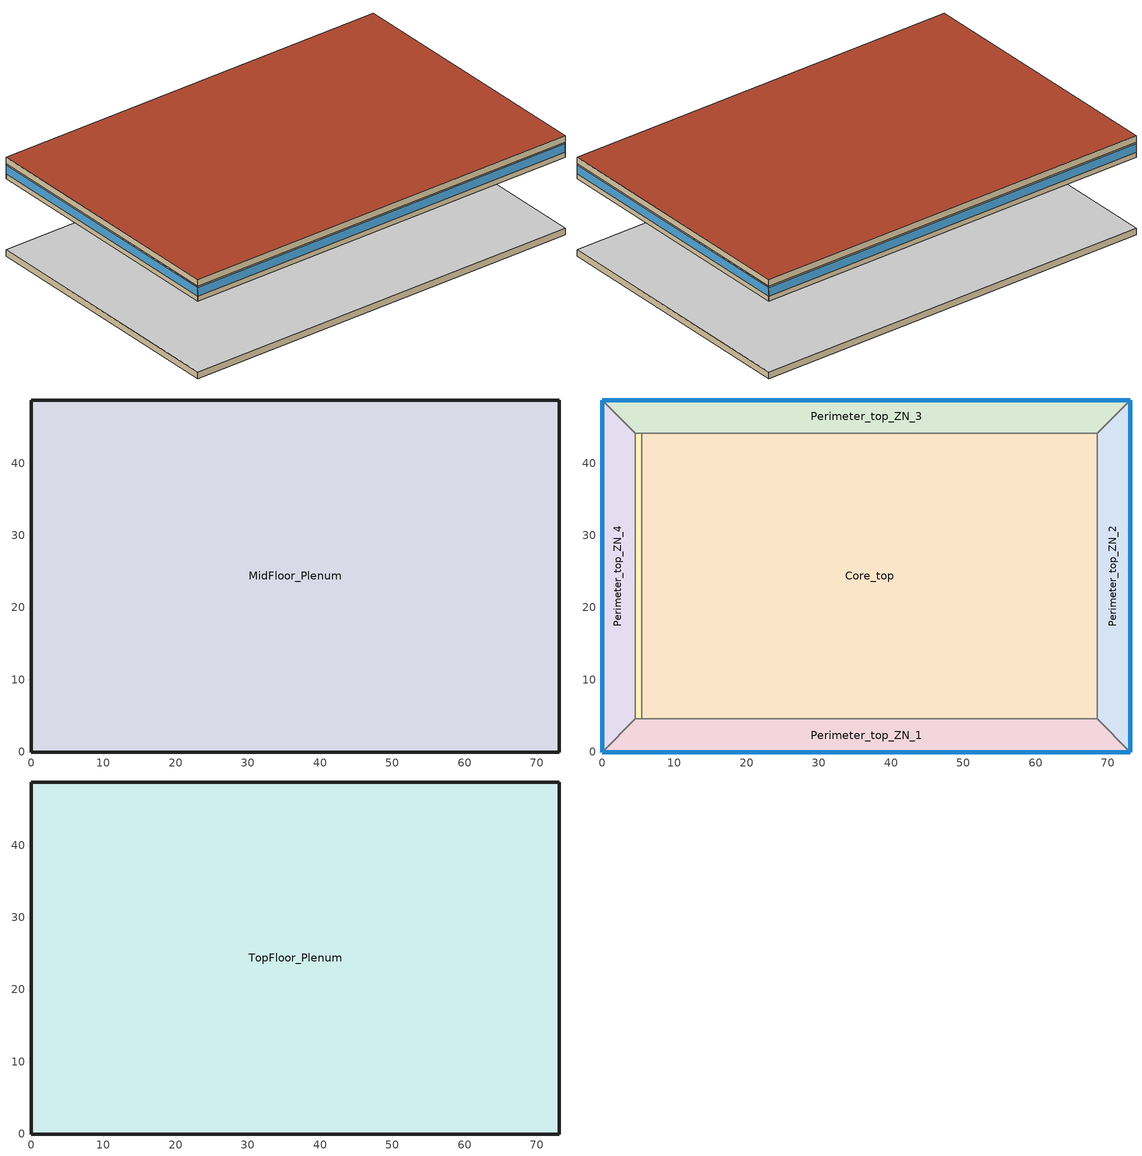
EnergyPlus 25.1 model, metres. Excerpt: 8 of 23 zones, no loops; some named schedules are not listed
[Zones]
MidFloor_Plenum
 wall outside (nonres_ext_wall): 73.11,48.74 0,48.74 0,0 73.11,0 73.11,48.74 z19.51:20.73
 ceiling adiabatic (int_slab_ceiling): 0,48.74 0,0 73.11,0 73.11,48.74 z20.73
Core_top
 floor adiabatic (int_slab_floor): 68.53,44.16 68.53,4.57 5.49,4.57 5.49,44.16 z33.54
 wall to Perimeter_bot_ZN_1 (int_wall): 5.49,4.57 68.53,4.57 z33.54:36.28
 wall to Perimeter_top_ZN_4 (int_wall): 5.49,44.16 5.49,4.57 z33.54:36.28
 wall to Perimeter_top_ZN_3 (int_wall): 68.53,44.16 5.49,44.16 z33.54:36.28
 wall to Perimeter_top_ZN_2 (int_wall): 68.53,4.57 68.53,44.16 z33.54:36.28
 ceiling to TopFloor_Plenum (DropCeiling): 5.49,44.16 5.49,4.57 68.53,4.57 68.53,44.16 z36.28
Perimeter_top_ZN_3
 floor adiabatic (int_slab_floor): 73.11,48.74 68.53,44.16 4.57,44.16 0,48.74 z33.54
 wall outside (nonres_ext_wall): 73.11,48.74 0,48.74 z33.54:36.28
 wall to Perimeter_top_ZN_4 (int_wall): 0,48.74 4.57,44.16 z33.54:36.28
 wall to Perimeter_top_ZN_2 (int_wall): 68.53,44.16 73.11,48.74 z33.54:36.28
 wall to DataCenter_top_ZN_6 (int_wall): 4.57,44.16 5.49,44.16 z33.54:36.28
 window (Window_U_0.36_SHGC_0.38): 73.11,48.74 0,48.74 z34.45:36.04
 ceiling to TopFloor_Plenum (DropCeiling): 0,48.74 4.57,44.16 68.53,44.16 73.11,48.74 z36.28
Perimeter_top_ZN_2
 floor adiabatic (int_slab_floor): 73.11,48.74 73.11,0 68.53,4.57 68.53,44.16 z33.54
 wall outside (nonres_ext_wall): 73.11,0 73.11,48.74 z33.54:36.28
 wall to Perimeter_top_ZN_1 (int_wall): 68.53,4.57 73.11,0 z33.54:36.28
 window (Window_U_0.36_SHGC_0.38): 73.11,0 73.11,48.74 z34.45:36.04
 ceiling to TopFloor_Plenum (DropCeiling): 68.53,44.16 68.53,4.57 73.11,0 73.11,48.74 z36.28
Perimeter_top_ZN_1
 floor adiabatic (int_slab_floor): 68.53,4.57 73.11,0 0,0 4.57,4.57 z33.54
 wall outside (nonres_ext_wall): 0,0 73.11,0 z33.54:36.28
 wall to DataCenter_top_ZN_6 (int_wall): 5.49,4.57 4.57,4.57 z33.54:36.28
 wall to Perimeter_top_ZN_4 (int_wall): 4.57,4.57 0,0 z33.54:36.28
 window (Window_U_0.36_SHGC_0.38): 0,0 73.11,0 z34.45:36.04
 ceiling to TopFloor_Plenum (DropCeiling): 4.57,4.57 0,0 73.11,0 68.53,4.57 z36.28
Perimeter_top_ZN_4
 floor adiabatic (int_slab_floor): 4.57,44.16 4.57,4.57 0,0 0,48.74 z33.54
 wall outside (nonres_ext_wall): 0,48.74 0,0 z33.54:36.28
 wall to DataCenter_top_ZN_6 (int_wall): 4.57,4.57 4.57,44.16 z33.54:36.28
 window (Window_U_0.36_SHGC_0.38): 0,48.74 0,0 z34.45:36.04
 ceiling to TopFloor_Plenum (DropCeiling): 0,48.74 0,0 4.57,4.57 4.57,44.16 z36.28
DataCenter_top_ZN_6
 floor adiabatic (int_slab_floor): 5.49,44.16 5.49,4.57 4.57,4.57 4.57,44.16 z33.54
 ceiling to TopFloor_Plenum (DropCeiling): 4.57,44.16 4.57,4.57 5.49,4.57 5.49,44.16 z36.28
TopFloor_Plenum
 wall outside (nonres_ext_wall): 0,0 73.11,0 73.11,48.74 0,48.74 0,0 z36.28:37.5
 roof outside (nonres_roof): 0,48.74 0,0 73.11,0 73.11,48.74 z37.5
[Building]
OfficeLarge: North Axis {deg}=0; Terrain=City; Loads Convergence Tolerance Value {W}=0.04; Temperature Convergence Tolerance Value {deltaC}=0.2; Solar Distribution=MinimalShadowing; Maximum Number of Warmup Days=15; Minimum Number of Warmup Days=6
[Site:Location]
Denver-Aurora-Buckley.AFB_CO_USA WMO=724695: Latitude {deg}=39.72; Longitude {deg}=-104.75; Time Zone {hr}=-7; Elevation {m}=1726
[SizingPeriod:DesignDay] Day of Month=21; Dry-Bulb Temperature Range Modifier Type=DefaultMultipliers; Humidity Condition Type=Wetbulb; Barometric Pressure {Pa}=82237; Rain Indicator=No; Snow Indicator=No; Daylight Saving Time Indicator=No
Name | Month | Day Type | Maximum Dry-Bulb Temperature {C} | Daily Dry-Bulb Temperature Range {deltaC} | Wetbulb or DewPoint at Maximum Dry-Bulb {C} | Wind Speed {m/s} | Wind Direction {deg} | Solar Model Indicator | Sky Clearness | ASHRAE Clear Sky Optical Depth for Beam Irradiance (taub) | ASHRAE Clear Sky Optical Depth for Diffuse Irradiance (taud)
Denver-Aurora-Buckley.AFB_CO_USA Ann Htg 99.6% Condns DB | 12 | WinterDesignDay | -17.9 | 0 | -17.9 | 2.5 | 180 | ASHRAEClearSky | 0
Denver-Aurora-Buckley.AFB_CO_USA Ann Clg .4% Condns DB=>MWB | 7 | SummerDesignDay | 33.9 | 14.8 | 15 | 3.6 | 30 | ASHRAETau |  | 0.423 | 2.02
[Site:GroundTemperature:FCfactorMethod]
7.1, 3, -1, 0.8, -0.2, 4.8, 6.1, 13.7, 22.2, 22.7, 21.7, 18.5
[Site:WaterMainsTemperature]
Calculation Method=Correlation; Annual Average Outdoor Air Temperature {C}=9.95; Maximum Difference In Monthly Average Outdoor Air Temperatures {deltaC}=23.7
[Material]
Name | Roughness | Thickness {m} | Conductivity {W/m-K} | Density {kg/m3} | Specific Heat {J/kg-K} | Thermal Absorptance | Solar Absorptance | Visible Absorptance
Std Wood 6inch | MediumSmooth | 0.15 | 0.12 | 540 | 1210 | 0.9 | 0.7 | 0.7
AC02 Acoustic Ceiling | MediumSmooth | 0.0127 | 0.057 | 288 | 1339 | 0.9 | 0.7 | 0.2
F08 Metal surface | Smooth | 0.0008 | 45.28 | 7824 | 500
F13 Built-up roofing | Rough | 0.0095 | 0.16 | 1120 | 1460 | 0.9 | 0.7
G01 13mm gypsum board | Smooth | 0.0127 | 0.16 | 800 | 1090 | 0.9 | 0.7 | 0.5
200mm Normalweight concrete wall | MediumRough | 0.2032 | 2.31 | 2322 | 832
100mm Normalweight concrete floor | MediumRough | 0.1016 | 2.31 | 2322 | 832
[Material:NoMass] Thermal Absorptance=0.9; Solar Absorptance=0.7
Name | Roughness | Thermal Resistance {m2-K/W} | Visible Absorptance
CP02 CARPET PAD | VeryRough | 0.21648 | 0.8
Nonres_Roof_Insulation | MediumSmooth | 5.30668 | 0.7
Nonres_Exterior_Wall_Insulation | MediumSmooth | 1.63975 | 0.7
[WindowMaterial:SimpleGlazingSystem]
Glazing Layer: U-Factor {W/m2-K}=2.04417; Solar Heat Gain Coefficient=0.38; Visible Transmittance=0.418
[Construction]
InteriorFurnishings: Std Wood 6inch
DropCeiling: AC02 Acoustic Ceiling
int_wall: G01 13mm gypsum board, G01 13mm gypsum board
int_slab_floor: 100mm Normalweight concrete floor, CP02 CARPET PAD
int_slab_ceiling: CP02 CARPET PAD, 100mm Normalweight concrete floor
nonres_roof: F13 Built-up roofing, Nonres_Roof_Insulation, F08 Metal surface
nonres_ext_wall: 200mm Normalweight concrete wall, Nonres_Exterior_Wall_Insulation, G01 13mm gypsum board
Window_U_0.36_SHGC_0.38: Glazing Layer
[Zone]
Name | Type | Multiplier | Ceiling Height {m} | Volume {m3} | Floor Area {m2} | Part of Total Floor Area
Core_top; Perimeter_top_ZN_3; Perimeter_top_ZN_2; Perimeter_top_ZN_1; Perimeter_top_ZN_4 | 1 | 1 | autocalculate | autocalculate | autocalculate | YES
MidFloor_Plenum |  | 10 | autocalculate | autocalculate | autocalculate | No
TopFloor_Plenum |  | 1 | autocalculate | autocalculate | autocalculate | No
DataCenter_top_ZN_6 |  | 1
[InternalMass] Construction=InteriorFurnishings
Name | Zone or ZoneList | Surface Area {m2}
Core_top_InternalMass_1 | Core_top | 5064.65
Perimeter_top_ZN_3_InternalMass_1 | Perimeter_top_ZN_3 | 626.8258
Perimeter_top_ZN_2_InternalMass_1 | Perimeter_top_ZN_2 | 403.9504
Perimeter_top_ZN_1_InternalMass_1 | Perimeter_top_ZN_1 | 626.8354
Perimeter_top_ZN_4_InternalMass_1 | Perimeter_top_ZN_4 | 403.9478
[People] Number of People Schedule=BLDG_OCC_SCH_wo_SB; Number of People Calculation Method=Area/Person; Floor Area per Person {m2/person}=18.5788; Fraction Radiant=0.3; Sensible Heat Fraction=AUTOCALCULATE; Activity Level Schedule=ACTIVITY_SCH; Enable ASHRAE 55 Comfort Warnings=No; Mean Radiant Temperature Calculation Type=EnclosureAveraged; Work Efficiency Schedule=WORK_EFF_SCH; Clothing Insulation Calculation Method=ClothingInsulationSchedule; Clothing Insulation Schedule=CLOTHING_SCH; Air Velocity Schedule=AIR_VELO_SCH; Thermal Comfort Model 1 Type=FANGER
Name | Zone or ZoneList or Space or SpaceList
Core_top | Core_top
Perimeter_top_ZN_3 | Perimeter_top_ZN_3
Perimeter_top_ZN_2 | Perimeter_top_ZN_2
Perimeter_top_ZN_1 | Perimeter_top_ZN_1
Perimeter_top_ZN_4 | Perimeter_top_ZN_4
[Lights] Schedule=BLDG_LIGHT_SCH; Design Level Calculation Method=Watts/Area; Watts per Zone Floor Area {W/m2}=6.8889; Return Air Fraction=0; Fraction Radiant=0.7; Fraction Visible=0.2; Fraction Replaceable=1; Return Air Fraction Calculated from Plenum Temperature=No
Name | Zone or ZoneList or Space or SpaceList
Core_top_Lights | Core_top
Perimeter_top_ZN_3_Lights | Perimeter_top_ZN_3
Perimeter_top_ZN_2_Lights | Perimeter_top_ZN_2
Perimeter_top_ZN_1_Lights | Perimeter_top_ZN_1
Perimeter_top_ZN_4_Lights | Perimeter_top_ZN_4
DataCenter_top_Lights | DataCenter_top_ZN_6
[ElectricEquipment] Fraction Latent=0; Fraction Lost=0
Name | Zone or ZoneList or Space or SpaceList | Schedule | Design Level Calculation Method | Design Level {W} | Fraction Radiant | Watts per Zone Floor Area {W/m2}
Core_top_MiscPlug_Equip | Core_top | BLDG_EQUIP_SCH | EquipmentLevel | 20142.8 | 0.5
Perimeter_top_ZN_3_MiscPlug_Equip | Perimeter_top_ZN_3 | BLDG_EQUIP_SCH | EquipmentLevel | 2529.24 | 0.5
Perimeter_top_ZN_2_MiscPlug_Equip | Perimeter_top_ZN_2 | BLDG_EQUIP_SCH | EquipmentLevel | 1629.94 | 0.5
Perimeter_top_ZN_1_MiscPlug_Equip | Perimeter_top_ZN_1 | BLDG_EQUIP_SCH | EquipmentLevel | 2529.28 | 0.5
Perimeter_top_ZN_4_MiscPlug_Equip | Perimeter_top_ZN_4 | BLDG_EQUIP_SCH | EquipmentLevel | 1629.93 | 0.5
DataCenter_top_MiscPlug_Equip | DataCenter_top_ZN_6 | DataCenter_EQUIP_SCH | Watts/Area | 0 | 0.1 | 215.299
[Daylighting:Controls] Daylighting Method=SplitFlux; Lighting Control Type=Continuousoff; Minimum Input Power Fraction for Continuous or ContinuousOff Dimming Control=0.2; Minimum Light Output Fraction for Continuous or ContinuousOff Dimming Control=0.2; Number of Stepped Control Steps=3; Probability Lighting will be Reset When Needed in Manual Stepped Control=1; Maximum Allowable Discomfort Glare Index=22; Fraction of Lights Controlled by Reference Point 1=0.3857; Illuminance Setpoint at Reference Point 1 {lux}=377; Fraction of Lights Controlled by Reference Point 2=0.1385; Illuminance Setpoint at Reference Point 2 {lux}=377
Name | Zone or Space | Glare Calculation Daylighting Reference Point | Glare Calculation Azimuth Angle of View Direction Clockwise from Zone y-Axis {deg} | Daylighting Reference Point 1 | Daylighting Reference Point 2
Perimeter_top_ZN_1_DaylCtrl | Perimeter_top_ZN_1 | Perimeter_top_ZN_1_DaylRefPt1 | 180 | Perimeter_top_ZN_1_DaylRefPt1 | Perimeter_top_ZN_1_DaylRefPt2
Perimeter_top_ZN_2_DaylCtrl | Perimeter_top_ZN_2 | Perimeter_top_ZN_2_DaylRefPt1 | 90 | Perimeter_top_ZN_2_DaylRefPt1 | Perimeter_top_ZN_2_DaylRefPt2
Perimeter_top_ZN_3_DaylCtrl | Perimeter_top_ZN_3 | Perimeter_top_ZN_3_DaylRefPt1 | 0 | Perimeter_top_ZN_3_DaylRefPt1 | Perimeter_top_ZN_3_DaylRefPt2
Perimeter_top_ZN_4_DaylCtrl | Perimeter_top_ZN_4 | Perimeter_top_ZN_4_DaylRefPt1 | 270 | Perimeter_top_ZN_4_DaylRefPt1 | Perimeter_top_ZN_4_DaylRefPt2
[ZoneInfiltration:DesignFlowRate] Schedule=INFIL_SCH_PNNL; Design Flow Rate Calculation Method=Flow/ExteriorArea; Constant Term Coefficient=0; Temperature Term Coefficient=0; Velocity Term Coefficient=0.224; Velocity Squared Term Coefficient=0
Name | Zone or ZoneList or Space or SpaceList | Flow per Exterior Surface Area {m3/s-m2}
Perimeter_top_ZN_3_Infiltration | Perimeter_top_ZN_3 | 0.00056896
Perimeter_top_ZN_2_Infiltration | Perimeter_top_ZN_2 | 0.00056896
Perimeter_top_ZN_1_Infiltration | Perimeter_top_ZN_1 | 0.00056896
Perimeter_top_ZN_4_Infiltration | Perimeter_top_ZN_4 | 0.00056896
MidFloor_Plenum_Infiltration | MidFloor_Plenum | 0.00056896
TopFloor_Plenum_Infiltration | TopFloor_Plenum | 4.37644e-05
[Exterior:Lights] Control Option=AstronomicalClock
Name | Schedule | Design Level {W}
Exterior_Lights_a | Exterior_lighting_schedule_a | 12979.2
Exterior_Lights_b | Exterior_lighting_schedule_b_2016 | 968
Exterior_Lights_c | Exterior_lighting_schedule_c_2016 | 26027
[Exterior:FuelEquipment] Fuel Use Type=Electricity
Name | Schedule | Design Level {W}
Elevators | BLDG_ELEVATORS | 244444
Elevators_Lights_Fan | ELEV_LIGHT_FAN_SCH_ADD_DF | 752
[AirLoopHVAC:ReturnPlenum]
Name | Zone
MidFloor_Return_Plenum | MidFloor_Plenum
TopFloor_Return_Plenum | TopFloor_Plenum
[EnergyManagementSystem:Sensor]
Name | Output:Variable or Output:Meter Index Key | Output:Variable or Output:Meter
SensedCurveInput | Tower_Fan_Curve | Performance Curve Input Variable 1 Value
SensedCurveValue | Tower_Fan_Curve | Performance Curve Output Value
OAT | Environment | Site Outdoor Air Drybulb Temperature
[EnergyManagementSystem:Actuator]
Name | Actuated Component Unique | Actuated Component Type | Actuated Component Control Type
DataCenter_ExtraElecHeatC_Status | DataCenter_ExtraElecHeatC_Sch | Schedule:Compact | Schedule Value
DataCenter_ExtraWaterHeatC_Status | DataCenter_ExtraWaterHeatC_Sch | Schedule:Compact | Schedule Value
TowerCurveOutput | Tower_Fan_Curve | Curve | Curve Result
BoilerCurve | HEATSYS1 BOILER EFFICIENCY CURVE | Curve | Curve Result
CLGSETP_SCH_Actuator | CLGSETP_SCH_Yes_Optimum | Schedule:Compact | Schedule Value
CLGSETP_SCH_w_SB_Actuator | CLGSETP_SCH_Yes_Optimum_w_SB | Schedule:Compact | Schedule Value
HTGSETP_SCH_Actuator | HTGSETP_SCH_Yes_Optimum | Schedule:Compact | Schedule Value
HTGSETP_SCH_w_SB_Actuator | HTGSETP_SCH_Yes_Optimum_w_SB | Schedule:Compact | Schedule Value
Basement_Light_Actuator | Basement_lights | Lights | Electricity Rate
Core_bottom_Light_Actuator | Core_bottom_lights | Lights | Electricity Rate
Core_mid_Light_Actuator | Core_mid_lights | Lights | Electricity Rate
Core_top_Light_Actuator | Core_top_lights | Lights | Electricity Rate
Perimeter_bot_ZN_3_Light_Actuator | Perimeter_bot_ZN_3_lights | Lights | Electricity Rate
Perimeter_bot_ZN_2_Light_Actuator | Perimeter_bot_ZN_2_lights | Lights | Electricity Rate
Perimeter_bot_ZN_1_Light_Actuator | Perimeter_bot_ZN_1_lights | Lights | Electricity Rate
Perimeter_bot_ZN_4_Light_Actuator | Perimeter_bot_ZN_4_lights | Lights | Electricity Rate
Perimeter_mid_ZN_3_Light_Actuator | Perimeter_mid_ZN_3_lights | Lights | Electricity Rate
Perimeter_mid_ZN_2_Light_Actuator | Perimeter_mid_ZN_2_lights | Lights | Electricity Rate
Perimeter_mid_ZN_1_Light_Actuator | Perimeter_mid_ZN_1_lights | Lights | Electricity Rate
Perimeter_mid_ZN_4_Light_Actuator | Perimeter_mid_ZN_4_lights | Lights | Electricity Rate
Perimeter_top_ZN_3_Light_Actuator | Perimeter_top_ZN_3_lights | Lights | Electricity Rate
Perimeter_top_ZN_2_Light_Actuator | Perimeter_top_ZN_2_lights | Lights | Electricity Rate
Perimeter_top_ZN_1_Light_Actuator | Perimeter_top_ZN_1_lights | Lights | Electricity Rate
Perimeter_top_ZN_4_Light_Actuator | Perimeter_top_ZN_4_lights | Lights | Electricity Rate
[EnergyManagementSystem:ProgramCallingManager]
DataCenter_Main_Manager: InsideHVACSystemIterationLoop; DataCenter_Main
Transformer_Load_Prog_Manager: AfterPredictorAfterHVACManagers; Transformer_Load_Prog
ChangeTowerFlow_Manager: InsideHVACSystemIterationLoop; ChangTowerFlow
BoilerParManager: BeginNewEnvironment; SetBoilerPar
BoilerCurveManager: InsideHVACSystemIterationLoop; SetBoilerCurve
OA_BASED_OPTIMUM_START_EMS_Program Manager: AfterPredictorAfterHVACManagers; OA_BASED_OPTIMUM_START_EMS_Program
PlantPump_EMS_Program Manager: InsideHVACSystemIterationLoop; PlantPump_EMS_Program
SET_Basement_Light_EMS_Program_Prog_Manager: AfterPredictorAfterHVACManagers; SET_Basement_Light_EMS_Program
SET_Core_bottom_Light_EMS_Program_Prog_Manager: AfterPredictorAfterHVACManagers; SET_Core_bottom_Light_EMS_Program
SET_Core_mid_Light_EMS_Program_Prog_Manager: AfterPredictorAfterHVACManagers; SET_Core_mid_Light_EMS_Program
SET_Core_top_Light_EMS_Program_Prog_Manager: AfterPredictorAfterHVACManagers; SET_Core_top_Light_EMS_Program
SET_Perimeter_bot_ZN_3_Light_EMS_Program_Prog_Manager: AfterPredictorAfterHVACManagers; SET_Perimeter_bot_ZN_3_Light_EMS_Program
SET_Perimeter_bot_ZN_2_Light_EMS_Program_Prog_Manager: AfterPredictorAfterHVACManagers; SET_Perimeter_bot_ZN_2_Light_EMS_Program
SET_Perimeter_bot_ZN_1_Light_EMS_Program_Prog_Manager: AfterPredictorAfterHVACManagers; SET_Perimeter_bot_ZN_1_Light_EMS_Program
SET_Perimeter_bot_ZN_4_Light_EMS_Program_Prog_Manager: AfterPredictorAfterHVACManagers; SET_Perimeter_bot_ZN_4_Light_EMS_Program
SET_Perimeter_mid_ZN_3_Light_EMS_Program_Prog_Manager: AfterPredictorAfterHVACManagers; SET_Perimeter_mid_ZN_3_Light_EMS_Program
SET_Perimeter_mid_ZN_2_Light_EMS_Program_Prog_Manager: AfterPredictorAfterHVACManagers; SET_Perimeter_mid_ZN_2_Light_EMS_Program
SET_Perimeter_mid_ZN_1_Light_EMS_Program_Prog_Manager: AfterPredictorAfterHVACManagers; SET_Perimeter_mid_ZN_1_Light_EMS_Program
SET_Perimeter_mid_ZN_4_Light_EMS_Program_Prog_Manager: AfterPredictorAfterHVACManagers; SET_Perimeter_mid_ZN_4_Light_EMS_Program
SET_Perimeter_top_ZN_3_Light_EMS_Program_Prog_Manager: AfterPredictorAfterHVACManagers; SET_Perimeter_top_ZN_3_Light_EMS_Program
SET_Perimeter_top_ZN_2_Light_EMS_Program_Prog_Manager: AfterPredictorAfterHVACManagers; SET_Perimeter_top_ZN_2_Light_EMS_Program
SET_Perimeter_top_ZN_1_Light_EMS_Program_Prog_Manager: AfterPredictorAfterHVACManagers; SET_Perimeter_top_ZN_1_Light_EMS_Program
SET_Perimeter_top_ZN_4_Light_EMS_Program_Prog_Manager: AfterPredictorAfterHVACManagers; SET_Perimeter_top_ZN_4_Light_EMS_Program
[EnergyManagementSystem:Program]
DataCenter_Main: IF DataCenter_Humidifier_Status > 0; SET DataCenter_ExtraElecHeatC_Status = 0; SET DataCenter_ExtraElecHeatC_SP = DataCenter_AfterHumidifier_Temp + 0.36; SET DataCenter_ExtraWaterHeatC_SP = DataCenter_CLG_SP; ELSE; SET DataCenter_ExtraElecHeatC_Status = 0; SET DataCenter_ExtraElecHeatC_SP = NULL; ENDIF; IF T_OA < 10 && DataCenter_HeatC_Status >0; SET HeatGain = 0 * (DataCenter_FanDesignMass/1.2) *2118; SET FlowRate = (DataCenter_FanMassFlow/1.2)*2118; SET DataCenter_PreheatDeltaT = HeatGain/(1.08*FlowRate); SET DataCenter_ExtraWaterHeatC_Status = 1; SET DataCenter_ExtraWaterHeatC_SP = DataCenter_AfterElecHeatC_Temp + DataCenter_PreheatDeltaT; ELSE; SET DataCenter_ExtraWaterHeatC_Status = 0; ENDIF
Transformer_Load_Prog: SET Wired_LTG = Facility_Int_LTG*0.0281
ChangTowerFlow: IF Chiller1_Status > 0 && Chiller2_Status == 0 && SensedCurveInput > 0.2; IF (0.5 * SensedCurveInput) > 0.2; SET AirInput = 0.5 * SensedCurveInput; ELSE; SET AirInput = 0.2; ENDIF; SET TowerCurveOutput =  2* (AirInput^3); ELSE; SET TowerCurveOutput = SensedCurveValue; ENDIF
SetBoilerPar: SET CapRated =  1614618.465; SET EtRated =  0.8125; SET CapRated = (CapRated *3.412)/1000; SET SkinLossRate = 0.02; SET BoilerType = 1; IF BoilerType  == 1; IF CapRated >10000; SET PLRx = 0.2; ELSEIF CapRated >5000; SET PLRx = 0.25; ELSEIF CapRated >1000; SET PLRx = 0.33; ELSE; SET BoilerType = 2; SET PLRx = 0.2; ENDIF; ELSE; SET PLRx = 0.2; ENDIF; IF BoilerType == 1; SET CurveX = 0.975 + 0.305 * PLRx - 0.527 * (PLRx^2) + 0.249 * (PLRx^3); ELSE; SET CurveX = 0.907 + 0.320 * PLRx - 0.420 * (PLRx^2) + 0.193 * (PLRx^3); ENDIF; SET LoadX = CapRated * PLRx; SET Etx = CurveX * EtRated; SET InputEx = LoadX/Etx; SET SkinEx = CapRated * SkinLossRate; SET Ecx = (LoadX + SkinEx)/InputEx
SetBoilerCurve: IF BoilerPLR >= PLRx; IF BoilerType == 1; SET BoilerCurve = 0.975 + 0.305*BoilerPLR - 0.527*(BoilerPLR^2) + 0.249*(BoilerPLR^3); ELSE; SET BoilerCurve = 0.907 + 0.320*BoilerPLR - 0.420*(BoilerPLR^2) + 0.193*(BoilerPLR^3); ENDIF; ELSE; IF BoilerPLR == 0; SET BoilerCurve = NULL; ELSE; IF BoilerPLR <0.05; SET BoilerCurve = (0.05/(0.05 + SkinLossRate)) * (Ecx/EtRated); ELSE; SET BoilerCurve = (BoilerPLR/(BoilerPLR + SkinLossRate)) * (Ecx/EtRated); ENDIF; ENDIF; ENDIF
OA_BASED_OPTIMUM_START_EMS_Program: IF DaylightSavings==0 && DayOfWeek>1 && Hour==4 && OAT<23.9 && OAT>1.7; SET CLGSETP_SCH_Actuator = 26.7; SET HTGSETP_SCH_Actuator = 15.6; SET CLGSETP_SCH_w_SB_Actuator = 26.7; SET HTGSETP_SCH_w_SB_Actuator = 15.6; ELSEIF DaylightSavings==1 && DayOfWeek>1 && Hour==3 && OAT<23.9 && OAT>1.7; SET CLGSETP_SCH_Actuator = 26.7; SET HTGSETP_SCH_Actuator = 15.6; SET CLGSETP_SCH_w_SB_Actuator = 26.7; SET HTGSETP_SCH_w_SB_Actuator = 15.6; ELSE; SET CLGSETP_SCH_Actuator = NULL; SET HTGSETP_SCH_Actuator = NULL; SET CLGSETP_SCH_w_SB_Actuator = NULL; SET HTGSETP_SCH_w_SB_Actuator = NULL; ENDIF
